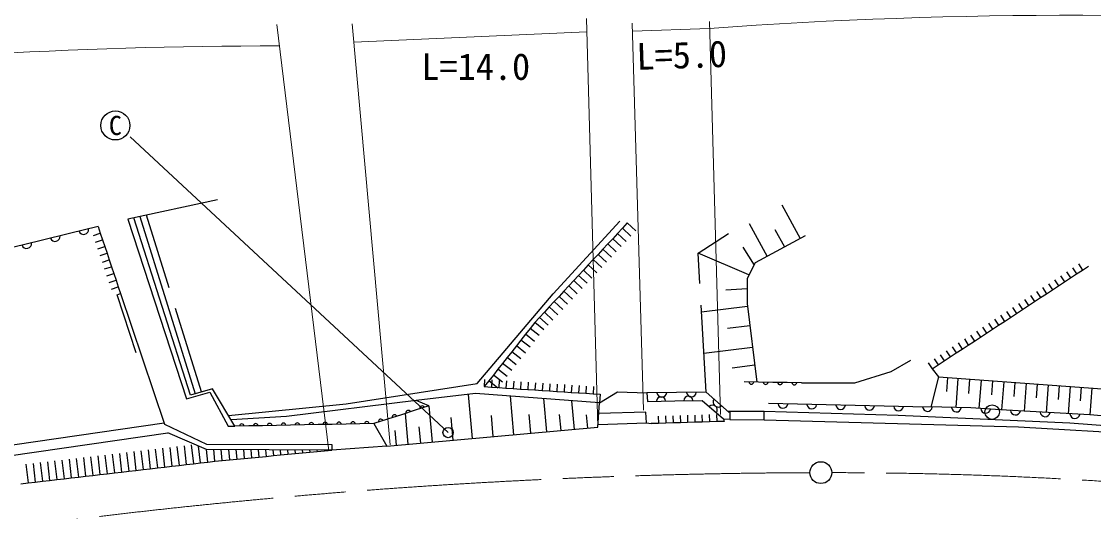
# Model space of a CAD drawing. Units: millimetres, scale not verified. Extents: x 40000 to 680000, y 20000 to 380000.
# Drawn here: x 214559 to 288332, y 306799 to 340513 of the extents above; entities that cross this region are included whole.
import ezdxf
from ezdxf.enums import TextEntityAlignment as Align

# ---------------------------------------------------------------- set-up
doc = ezdxf.new("R2010")
doc.units = ezdxf.units.MM
doc.header["$LTSCALE"] = 1000
doc.linetypes.add('CHAIN', pattern=[18.5, 12, -1.5, 3.5, -1.5])
doc.linetypes.add('DASHED', pattern=[7.5, 6, -1.5])
for name, color, linetype, lineweight in [('M-BGD', 7, 'Continuous', 25), ('M-BGD-EXST', 7, 'Continuous', 25), ('M-BMK', 2, 'CHAIN', 13), ('M-BMK-SRVR', 3, 'Continuous', 25), ('M-STR-HTXT', 7, 'Continuous', 13)]:
    doc.layers.add(name, color=color, linetype=linetype, lineweight=lineweight)
doc.styles.add('ＭＳ ゴシック', font='')
doc.styles.get('ＭＳ ゴシック').set_extended_font_data('MS Gothic')

msp = doc.modelspace()

# ---------------------------------------------------------------- linework, layer by layer
at = {"layer": 'M-BGD'}
for p, q in [((266887, 327894), (268141, 325581)), ((222696, 327085), (226508, 314906)), ((219831, 326405), (217868, 325923)), ((219831, 326405), (219985, 325945)), ((255912, 326292), (255577, 325931)), ((256248, 326653), (255912, 326292)), ((256499, 325748), (255912, 326292)), ((256834, 326109), (256248, 326653)), ((264635, 326610), (265864, 324346)), ((266410, 326206), (267066, 324998)), ((215906, 325441), (213943, 324959)), ((217868, 325923), (215906, 325441)), ((219511, 325786), (219985, 325945)), ((219666, 325326), (220140, 325485)), ((219985, 325945), (220140, 325485)), ((220140, 325485), (220294, 325024)), ((255242, 325570), (254907, 325210)), ((255577, 325931), (255242, 325570)), ((255828, 325026), (255242, 325570)), ((256163, 325387), (255577, 325931)), ((219820, 324865), (220294, 325024)), ((220294, 325024), (220448, 324564)), ((254571, 324849), (254236, 324488)), ((254907, 325210), (254571, 324849)), ((255157, 324304), (254571, 324849)), ((255493, 324665), (254907, 325210)), ((264188, 324979), (264969, 323752)), ((219974, 324405), (220448, 324564)), ((220129, 323945), (220603, 324104)), ((220448, 324564), (220603, 324104)), ((220603, 324104), (220757, 323644)), ((253901, 324127), (253565, 323766)), ((254236, 324488), (253901, 324127)), ((254487, 323582), (253901, 324127)), ((254822, 323943), (254236, 324488)), ((264619, 323076), (261126, 324562)), ((220283, 323485), (220757, 323644)), ((220438, 323025), (220912, 323184)), ((220757, 323644), (220912, 323184)), ((220912, 323184), (221066, 322723)), ((253230, 323405), (252895, 323044)), ((253565, 323766), (253230, 323405)), ((253816, 322860), (253230, 323405)), ((254152, 323221), (253565, 323766)), ((286475, 323289), (286749, 322871)), ((286749, 322871), (287163, 323143)), ((286889, 323561), (287163, 323143)), ((287163, 323143), (287577, 323415)), ((287302, 323833), (287577, 323415)), ((287577, 323415), (287991, 323686)), ((220592, 322564), (221066, 322723)), ((221066, 322723), (221221, 322263)), ((252560, 322683), (252224, 322322)), ((252895, 323044), (252560, 322683)), ((253146, 322138), (252560, 322683)), ((253481, 322499), (252895, 323044)), ((285234, 322474), (285508, 322056)), ((285647, 322746), (285922, 322328)), ((285922, 322328), (286336, 322599)), ((286061, 323017), (286336, 322599)), ((286336, 322599), (286749, 322871)), ((220747, 322104), (221221, 322263)), ((221221, 322263), (221375, 321803)), ((251889, 321961), (251554, 321600)), ((252224, 322322), (251889, 321961)), ((252475, 321417), (251889, 321961)), ((252810, 321778), (252224, 322322)), ((264497, 322122), (263034, 322036)), ((283992, 321659), (284267, 321241)), ((284406, 321931), (284680, 321513)), ((284680, 321513), (285094, 321784)), ((284820, 322202), (285094, 321784)), ((285094, 321784), (285508, 322056)), ((285508, 322056), (285922, 322328)), ((251218, 321239), (250883, 320878)), ((251554, 321600), (251218, 321239)), ((251805, 320695), (251218, 321239)), ((252140, 321056), (251554, 321600)), ((261357, 320543), (264520, 320933)), ((283165, 321115), (283439, 320698)), ((283439, 320698), (283853, 320969)), ((283578, 321387), (283853, 320969)), ((283853, 320969), (284267, 321241)), ((284267, 321241), (284680, 321513)), ((250548, 320517), (250213, 320156)), ((250883, 320878), (250548, 320517)), ((251134, 319973), (250548, 320517)), ((251469, 320334), (250883, 320878)), ((281923, 320300), (282198, 319882)), ((282337, 320572), (282611, 320154)), ((282611, 320154), (283025, 320426)), ((282751, 320844), (283025, 320426)), ((283025, 320426), (283439, 320698)), ((249877, 319795), (249561, 319395)), ((250213, 320156), (249877, 319795)), ((250505, 319300), (249877, 319795)), ((250799, 319612), (250213, 320156)), ((263149, 319409), (264684, 319599)), ((280682, 319485), (280956, 319067)), ((281096, 319757), (281370, 319339)), ((281370, 319339), (281784, 319611)), ((281509, 320029), (281784, 319611)), ((281784, 319611), (282198, 319882)), ((282198, 319882), (282611, 320154)), ((249245, 318995), (248929, 318594)), ((249561, 319395), (249245, 318995)), ((249873, 318499), (249245, 318995)), ((250189, 318899), (249561, 319395)), ((279854, 318942), (280129, 318524)), ((280129, 318524), (280542, 318796)), ((280268, 319214), (280542, 318796)), ((280542, 318796), (280956, 319067)), ((280956, 319067), (281370, 319339)), ((248613, 318194), (248297, 317794)), ((248929, 318594), (248613, 318194)), ((249241, 317698), (248613, 318194)), ((249557, 318099), (248929, 318594)), ((261521, 317696), (264868, 318108)), ((278613, 318127), (278887, 317709)), ((278887, 317709), (279301, 317981)), ((279027, 318398), (279301, 317981)), ((279301, 317981), (279715, 318252)), ((279440, 318670), (279715, 318252)), ((279715, 318252), (280129, 318524)), ((247980, 317393), (247664, 316993)), ((248297, 317794), (247980, 317393)), ((248608, 316897), (247980, 317393)), ((248924, 317298), (248297, 317794)), ((277371, 317312), (277646, 316894)), ((277785, 317583), (278060, 317165)), ((278060, 317165), (278473, 317437)), ((278199, 317855), (278473, 317437)), ((278473, 317437), (278887, 317709)), ((247348, 316593), (247032, 316192)), ((247664, 316993), (247348, 316593)), ((247976, 316097), (247348, 316593)), ((248292, 316497), (247664, 316993)), ((263467, 316697), (265018, 316888)), ((276958, 317040), (277232, 316622)), ((277232, 316622), (277646, 316894)), ((277646, 316894), (278060, 317165)), ((246432, 315890), (246400, 315391)), ((246716, 315792), (246400, 315391)), ((247032, 316192), (246716, 315792)), ((247344, 315296), (246716, 315792)), ((246932, 315858), (246899, 315359)), ((247660, 315696), (247032, 316192)), ((247431, 315825), (247399, 315326)), ((247931, 315792), (247898, 315293)), ((248430, 315760), (248397, 315261)), ((277673, 316058), (277125, 313985)), ((278284, 316013), (278207, 315067)), ((278994, 315962), (278847, 313948)), ((279799, 315903), (279727, 314917)), ((280588, 315846), (280446, 313893)), ((281369, 315790), (281299, 314818)), ((246400, 315391), (246899, 315359)), ((246899, 315359), (247399, 315326)), ((247399, 315326), (247898, 315293)), ((247898, 315293), (248397, 315261)), ((248397, 315261), (248897, 315228)), ((248930, 315727), (248897, 315228)), ((248897, 315228), (249396, 315195)), ((249429, 315694), (249396, 315195)), ((249396, 315195), (249896, 315163)), ((249929, 315662), (249896, 315163)), ((249896, 315163), (250395, 315130)), ((250428, 315629), (250395, 315130)), ((250395, 315130), (250895, 315097)), ((250927, 315596), (250895, 315097)), ((250895, 315097), (251394, 315065)), ((251427, 315563), (251394, 315065)), ((251394, 315065), (251894, 315032)), ((251926, 315531), (251894, 315032)), ((251894, 315032), (252393, 314999)), ((252426, 315498), (252393, 314999)), ((252925, 315465), (252893, 314966)), ((253425, 315433), (253392, 314934)), ((253924, 315400), (253892, 314901)), ((265280, 315699), (264295, 315713)), ((266265, 315685), (265280, 315699)), ((267250, 315672), (266265, 315685)), ((268234, 315658), (267250, 315672)), ((282147, 315733), (282006, 313801)), ((282920, 315677), (282850, 314716)), ((283688, 315621), (283550, 313710)), ((284453, 315566), (284384, 314615)), ((285213, 315511), (285076, 313620)), ((285970, 315456), (285901, 314515)), ((286722, 315401), (286586, 313531)), ((287470, 315347), (287402, 314417)), ((288214, 315293), (288080, 313443)), ((245307, 314862), (245578, 311826)), ((248191, 314739), (248428, 312081)), ((250474, 314565), (250678, 312282)), ((252393, 314999), (252893, 314966)), ((252408, 314419), (252584, 312452)), ((252893, 314966), (253392, 314934)), ((253392, 314934), (253892, 314901)), ((253892, 314901), (254391, 314868)), ((259638, 314984), (257601, 314967)), ((257601, 314967), (257629, 314379)), ((257629, 314379), (259509, 314414)), ((259509, 314414), (261389, 314448)), ((261676, 315002), (259638, 314984)), ((261389, 314448), (262873, 313182)), ((263249, 313607), (261676, 315002)), ((241649, 313763), (240702, 313458)), ((240965, 313543), (241153, 311431)), ((242595, 314067), (241649, 313763)), ((242595, 314067), (242818, 311580)), ((265677, 313678), (263158, 313688)), ((263308, 313687), (263305, 313127)), ((265675, 313118), (265677, 313678)), ((267949, 314183), (265959, 314226)), ((269938, 314140), (267949, 314183)), ((271928, 314097), (269938, 314140)), ((273918, 314054), (271928, 314097)), ((275907, 314012), (273918, 314054)), ((277897, 313969), (275907, 314012)), ((279887, 313926), (277897, 313969)), ((281933, 313805), (279887, 313926)), ((283979, 313685), (281933, 313805)), ((286024, 313564), (283979, 313685)), ((288070, 313443), (286024, 313564)), ((236895, 312814), (235938, 312795)), ((237851, 312832), (236895, 312814)), ((238808, 312850), (237851, 312832)), ((239755, 313154), (238808, 312850)), ((238808, 312850), (239700, 311301)), ((240702, 313458), (239755, 313154)), ((244110, 313280), (244250, 311708)), ((246873, 313404), (247002, 311954)), ((249462, 313465), (249576, 312184)), ((251568, 313486), (251667, 312370)), ((253427, 313455), (253509, 312535)), ((257559, 312903), (257897, 312849)), ((258398, 312864), (257897, 312849)), ((258382, 313364), (258398, 312864)), ((258899, 312880), (258398, 312864)), ((258883, 313379), (258899, 312880)), ((259400, 312895), (258899, 312880)), ((259384, 313395), (259400, 312895)), ((259901, 312910), (259400, 312895)), ((259885, 313410), (259901, 312910)), ((260402, 312925), (259901, 312910)), ((260386, 313425), (260402, 312925)), ((260903, 312941), (260402, 312925)), ((260887, 313440), (260903, 312941)), ((261403, 312956), (260903, 312941)), ((261388, 313456), (261403, 312956)), ((261904, 312971), (261403, 312956)), ((261889, 313471), (261904, 312971)), ((262405, 312986), (261904, 312971)), ((262390, 313486), (262405, 312986)), ((262906, 313002), (262405, 312986)), ((262873, 313182), (262906, 313002)), ((262873, 313182), (263305, 313165)), ((263305, 313127), (265675, 313118)), ((289967, 313294), (288070, 313443)), ((230199, 312687), (229243, 312669)), ((231156, 312705), (230199, 312687)), ((232112, 312723), (231156, 312705)), ((233069, 312741), (232112, 312723)), ((234025, 312759), (233069, 312741)), ((234982, 312777), (234025, 312759)), ((235938, 312795), (234982, 312777)), ((240247, 312376), (240338, 311358)), ((241911, 312633), (242012, 311508)), ((226243, 311380), (226393, 310089)), ((219811, 310631), (219962, 309340)), ((220306, 310689), (220457, 309398)), ((220801, 310747), (220951, 309455)), ((221296, 310804), (221446, 309513)), ((221790, 310862), (221941, 309571)), ((222285, 310919), (222435, 309628)), ((222780, 310977), (222930, 309686)), ((223274, 311035), (223425, 309743)), ((223769, 311092), (223920, 309801)), ((224264, 311150), (224414, 309859)), ((224759, 311207), (224909, 309916)), ((225253, 311265), (225404, 309974)), ((225748, 311323), (225898, 310031)), ((226888, 310147), (226753, 311302)), ((227383, 310204), (227282, 311070)), ((227877, 310262), (227801, 311067)), ((228379, 310310), (228307, 311065)), ((228814, 311062), (228881, 310357)), ((229321, 311060), (229383, 310405)), ((229828, 311057), (229885, 310453)), ((230335, 311054), (230387, 310501)), ((230842, 311052), (230890, 310549)), ((230890, 310549), (231392, 310596)), ((231348, 311049), (231392, 310596)), ((231392, 310596), (231894, 310644)), ((231855, 311047), (231894, 310644)), ((231894, 310644), (232396, 310692)), ((232362, 311044), (232396, 310692)), ((232396, 310692), (232898, 310740)), ((232869, 311042), (232898, 310740)), ((232898, 310740), (233400, 310788)), ((233376, 311039), (233400, 310788)), ((233400, 310788), (233902, 310835)), ((233883, 311037), (233902, 310835)), ((233902, 310835), (234404, 310883)), ((234389, 311034), (234404, 310883)), ((234404, 310883), (234906, 310931)), ((234896, 311032), (234906, 310931)), ((234906, 310931), (235408, 310979)), ((235403, 311029), (235408, 310979)), ((235408, 310979), (235910, 311026)), ((214864, 310055), (215015, 308764)), ((215359, 310113), (215509, 308822)), ((215854, 310170), (216004, 308879)), ((216348, 310228), (216499, 308937)), ((216843, 310286), (216994, 308994)), ((217338, 310343), (217488, 309052)), ((217833, 310401), (217983, 309110)), ((218327, 310459), (218478, 309167)), ((218822, 310516), (218972, 309225)), ((219317, 310574), (219467, 309282)), ((223920, 309801), (224414, 309859)), ((224414, 309859), (224909, 309916)), ((224909, 309916), (225404, 309974)), ((225404, 309974), (225898, 310031)), ((225898, 310031), (226393, 310089)), ((226393, 310089), (226888, 310147)), ((226888, 310147), (227383, 310204)), ((227383, 310204), (227877, 310262)), ((227877, 310262), (228379, 310310)), ((228379, 310310), (228881, 310357)), ((228881, 310357), (229383, 310405)), ((229383, 310405), (229885, 310453)), ((229885, 310453), (230387, 310501)), ((230387, 310501), (230890, 310549)), ((217983, 309110), (218478, 309167)), ((218478, 309167), (218972, 309225)), ((218972, 309225), (219467, 309282)), ((219467, 309282), (219962, 309340)), ((219962, 309340), (220457, 309398)), ((220457, 309398), (220951, 309455)), ((220951, 309455), (221446, 309513)), ((221446, 309513), (221941, 309571)), ((221941, 309571), (222435, 309628)), ((222435, 309628), (222930, 309686)), ((222930, 309686), (223425, 309743)), ((223425, 309743), (223920, 309801)), ((214520, 308706), (215015, 308764)), ((215015, 308764), (215509, 308822)), ((215509, 308822), (216004, 308879)), ((216004, 308879), (216499, 308937)), ((216499, 308937), (216994, 308994)), ((216994, 308994), (217488, 309052)), ((217488, 309052), (217983, 309110))]:
    msp.add_line(p, q, dxfattribs=at)
at = {"layer": 'M-BGD', "linetype": 'DASHED'}
for p, q in [((226954, 315034), (223170, 327188)), ((239700, 311301), (235910, 311026))]:
    msp.add_line(p, q, dxfattribs=at)
at = {"layer": 'M-BGD'}
for points in [[(228052, 328245), (221886, 326910), (225910, 314561), (227531, 315011), (228792, 312684), (229243, 312669), (227711, 315251), (226195, 314816), (222283, 326996)], [(228798, 313418), (236913, 314211), (245912, 315603), (251145, 321778), (255728, 326783)], [(268491, 325771), (265047, 323902), (264497, 322840), (264497, 321117), (265165, 315701)], [(222445, 317714), (221148, 321696), (221375, 321803), (224394, 312803), (227290, 311445), (235924, 311401), (235910, 311026), (227290, 311070), (224623, 312223)], [(277232, 316622), (277673, 316058), (303636, 314174), (321739, 312974), (327478, 311931), (343129, 307444), (344512, 306322), (345059, 305227), (345034, 304211)], [(254343, 314272), (255575, 315030), (257601, 314967)], [(242595, 314067), (241716, 314446), (232800, 313337), (228988, 313098)], [(254391, 314868), (254343, 314272), (245805, 314920), (241716, 314446)], [(239700, 311301), (254225, 312599), (254343, 314272)], [(254239, 312796), (257559, 312903), (257531, 313640), (254292, 313552)], [(265675, 313118), (283170, 312625), (291863, 312127), (300674, 311287), (307398, 310582), (314989, 309606), (321224, 308712), (330496, 307112), (338901, 305079), (344919, 303703), (345034, 304211), (338014, 305854), (332479, 307089), (329231, 307707), (322734, 308873), (316238, 309880), (306859, 311092), (298189, 312007), (286706, 312876), (274880, 313403), (265677, 313678)], [(224371, 312872), (212490, 311163), (198862, 309192), (189502, 307441), (174232, 303965), (155021, 298793), (154966, 298164), (169552, 302050), (181375, 305142), (194839, 307906), (206497, 309603), (213694, 310643), (224623, 312223)]]:
    msp.add_lwpolyline(points, dxfattribs=at)
at = {"layer": 'M-BGD', "linetype": 'DASHED'}
for points in [[(261676, 315002), (261126, 324562), (263215, 325917)], [(268234, 315658), (271894, 315653), (274408, 316437), (275769, 317220)]]:
    msp.add_lwpolyline(points, dxfattribs=at)
at = {"layer": 'M-BGD'}
for centre, radius, start, end in [((218840, 326202), 339, 200.4123, 7.18281), ((216878, 325720), 339, 200.41265, 7.18081), ((214915, 325238), 339, 200.41276, 7.18236), ((264788, 315721), 165, 184.35749, 354.04374), ((265773, 315707), 165, 184.35575, 354.04543), ((266758, 315693), 165, 184.3557, 354.04548), ((267742, 315680), 165, 184.35575, 354.04543), ((258569, 314383), 314, 3.55655, 178.55526), ((258619, 315018), 342, 187.57803, 353.42262), ((260449, 314417), 314, 3.5546, 178.5572), ((260657, 315036), 342, 187.57706, 353.42189), ((262498, 314346), 355, 147.30437, 309.56188), ((241180, 313595), 167, 23.53478, 192.10218), ((242127, 313899), 167, 23.53478, 192.10218), ((262114, 313795), 326, 324.13816, 134.90998), ((266955, 314238), 333, 184.50915, 353.02051), ((268944, 314195), 333, 184.50915, 353.02051), ((270934, 314152), 333, 184.50915, 353.02051), ((272924, 314109), 333, 184.50915, 353.02051), ((274913, 314066), 333, 184.50915, 353.02051), ((276903, 314024), 333, 184.50915, 353.02051), ((278893, 313981), 333, 184.50915, 353.02051), ((280912, 313910), 344, 184.03855, 349.21257), ((282958, 313789), 344, 184.03866, 349.21246), ((285004, 313669), 344, 184.04055, 349.21057), ((229721, 312668), 160, 4.57514, 177.58467), ((230678, 312686), 160, 4.57514, 177.58827), ((231634, 312705), 160, 4.57522, 177.5846), ((232591, 312723), 160, 4.57514, 177.58827), ((233547, 312741), 160, 4.57694, 177.58281), ((234504, 312759), 160, 4.57686, 177.58648), ((235460, 312777), 160, 4.57694, 177.58281), ((236417, 312795), 160, 4.58067, 177.58266), ((237373, 312813), 160, 4.57694, 177.58281), ((238330, 312831), 160, 4.58067, 177.58266), ((239286, 312986), 167, 23.53478, 192.10218), ((240233, 313290), 167, 23.53478, 192.10218), ((287050, 313548), 344, 184.04138, 349.20984)]:
    msp.add_arc(centre, radius, start, end, dxfattribs=at)
at = {"layer": 'M-BGD-EXST'}
msp.add_line((222046, 332570), (243918, 312231), dxfattribs=at)
for centre, radius in [((221023, 333360), 1000), ((281354, 313639), 500), ((243918, 312231), 352)]:
    msp.add_circle(centre, radius, dxfattribs=at)
at = {"layer": 'M-BMK'}
for centre, radius, start, end in [((270455, -115570), 425047, 90.22075, 103.52552), ((270082, 9627), 299850, 76.34129, 89.95503)]:
    msp.add_arc(centre, radius, start, end, dxfattribs=at)
at = {"layer": 'M-BMK-SRVR'}
msp.add_circle((269567, 309476), 750, dxfattribs=at)
at = {"layer": 'M-STR-HTXT'}
for p, q in [((232127, 340313), (235719, 310977)), ((239937, 311399), (237311, 340339)), ((253438, 340727), (254225, 312599)), ((257366, 313773), (256581, 340402)), ((261897, 340503), (262652, 313464)), ((237426, 339078), (253464, 339799)), ((256597, 339854), (261910, 340034))]:
    msp.add_line(p, q, dxfattribs=at)
for centre, radius, start, end in [((286955, -6149), 347088, 77.18125, 94.13791), ((232327, -20117), 358947, 90.0029, 103.48716)]:
    msp.add_arc(centre, radius, start, end, dxfattribs=at)

# ---------------------------------------------------------------- texts
at = {"layer": 'M-BGD-EXST', "style": 'ＭＳ ゴシック'}
msp.add_text('C', height=1320, dxfattribs=at).set_placement((221023, 333360), align=Align.MIDDLE_CENTER)
at = {"layer": 'M-STR-HTXT', "style": 'ＭＳ ゴシック'}
msp.add_text('L=5.0', height=1833, rotation=1.937, dxfattribs=at).set_placement((259991, 338202), align=Align.MIDDLE_CENTER)
msp.add_text('L=14.0', height=1833, dxfattribs=at).set_placement((245823, 337409), align=Align.MIDDLE_CENTER)

doc.saveas('drawing.dxf')
